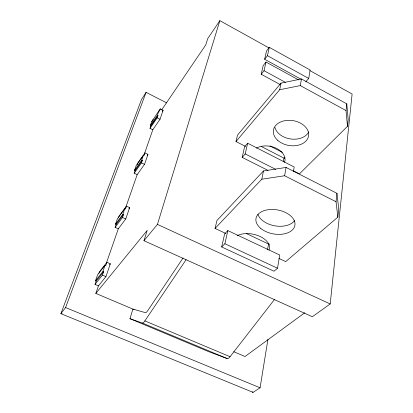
<?xml version="1.0" encoding="UTF-8"?>
<svg xmlns="http://www.w3.org/2000/svg" width="413" height="413" viewBox="0 0 413 413"><rect width="100%" height="100%" fill="white"/><g stroke="black" fill="none" stroke-linecap="round" stroke-linejoin="round"><path stroke-width="0.62" d="M134.08 309.585L95.821 293.406L147.209 230.408L143.961 240.702L312.331 316.74L330.209 303.953L352.119 94.019L309.905 70.602M278.899 258.414L285.713 261.615L337.855 217.145L338.737 208.808L336.951 193.33L286.075 167.441L263.458 170.967L216.954 220.501L215.044 228.43L225.968 233.557M293.282 170.714L299.466 173.863L347.478 126.311L348.19 119.579L346.786 103.844L301.464 78.95L281.026 83.121L237.542 135.066L235.983 141.545L245.59 146.439M337.855 217.145L336.027 201.714L336.951 193.33M347.478 126.311L346.042 110.576L346.786 103.844M252.157 391.906L253.061 392.35L260.082 387.792L267.934 339.383M277.536 268.238L279.709 255.017L227.862 230.593L224.667 233.851L221.667 246.964L274.036 271.227L277.536 268.238L224.889 243.742L221.667 246.964M293.447 171.441L294.175 166.991L247.63 143.218L244.625 146.687L242.173 157.384L267.949 170.368M305.765 81.831L308.728 78.439L310.117 69.993L269.317 47.35L266.545 50.923L264.64 59.25L300.695 79.043M215.044 228.43L261.811 179.206L284.629 175.757L286.075 167.441M235.983 141.545L279.704 89.729L300.308 85.594L301.464 78.95M267.521 249.746L268.398 244.837A18.657 11.141 11.4 0 0 269.219 243.985M283.235 161.705L283.767 158.731A16.897 11.6 11 0 0 284.872 157.343M261.811 179.206L263.458 170.967M279.704 89.729L281.026 83.121M224.889 243.742L227.862 230.593M242.173 157.384L245.208 153.93L247.63 143.218M280.246 84.593L261.202 74.268L264.031 70.706L265.998 62.033L298.661 79.936M264.64 59.25L267.433 55.678L269.317 47.35M261.202 74.268L263.184 65.6L265.998 62.033M274.387 299.606L230.067 356.698A7.992 2.679 -68.1 0 1 227.15 358.551L209.071 351.804L129.966 318.686L132.898 309.084L145.453 312.662A8.157 1.802 -66.4 0 0 147.885 310.447L183.067 257.955M143.961 240.702L157.436 224.398L219.85 20.65L268.817 47.815M95.821 293.406L98.444 285.868L105.94 276.591L110.338 263.788L106.9 262.286L99.476 271.749L98.908 273.36M106.244 263.473L118.319 228.802L125.753 218.947L129.641 207.641L126.43 206.159L119.063 216.154L118.459 217.868M125.593 207.915L137.183 174.637L144.519 164.364L147.947 154.395L144.953 152.939L137.684 163.311L137.152 164.823M144.204 154.472L152.815 129.739L160.032 119.228L163.104 110.297L160.285 108.867L151.783 121.448L150.255 125.758L150.817 126.037L157.988 115.48L157.415 115.191L158.928 110.86L159.495 111.143L160.285 108.867M102.904 271.46L103.601 271.759L96.172 281.119L95.491 280.825L102.904 271.46L105.072 265.244L105.764 265.544L106.9 262.286M122.867 214.228L123.518 214.528L116.141 224.45L115.501 224.161L122.867 214.228L124.783 208.741L125.428 209.04L126.43 206.159M141.778 160.022L142.382 160.316L135.103 170.641L134.504 170.357L141.778 160.022L143.466 155.185L144.065 155.479L144.953 152.939M98.444 285.868L95.016 284.407L102.445 275.089L103.601 271.759M118.319 228.802L115.119 227.356L122.496 217.46L123.518 214.528M137.183 174.637L134.194 173.212L141.483 162.903L142.382 160.316M152.815 129.739L150.007 128.345L157.183 117.793L157.988 115.48M95.491 280.825L97.659 274.681L105.072 265.244M115.501 224.161L117.426 218.72L124.783 208.741M134.504 170.357L136.202 165.551L143.466 155.185M95.016 284.407L96.172 281.119M115.119 227.356L116.141 224.45M134.194 173.212L135.103 170.641M150.007 128.345L150.817 126.037M152.738 120.591L153.135 119.46M62.115 313.761L60.881 313.643L65.584 307.54L146.083 92.357L166.707 102.883M146.083 92.357L141.468 99.621L60.881 313.643L253.061 392.35M129.966 318.686L142.428 323.059A8.265 1.833 -66.6 0 0 144.865 320.891L186.082 259.725M219.85 20.65L207.765 38.548L205.751 44.919L161.664 109.899M150.255 125.758L157.415 115.191M162.386 111.35L163.104 110.297M147.214 155.427L147.947 154.395M128.897 208.637L129.641 207.641M109.553 264.779L110.338 263.788M304.763 312.78L245.038 356.507L233.748 351.731M65.584 307.54L260.082 387.792M142.428 323.059L227.15 358.551M144.865 320.891L230.067 356.698M102.445 275.089L105.94 276.591M122.496 217.46L125.753 218.947M157.436 224.398L330.209 303.953M246.561 233.624L269.162 244.326M141.483 162.903L144.519 164.364M151.783 121.448L152.34 121.727M157.183 117.793L160.032 119.228M245.208 153.93L275.708 169.361M284.629 175.757L336.027 201.714M261.315 146.512L284.247 158.256M269.88 145.923L282.394 152.361M264.031 70.706L285.409 82.342M300.308 85.594L346.042 110.576M267.433 55.678L308.728 78.439M308.748 131.886A17.651 12.612 9.3 0 1 290.907 139.016A17.651 12.612 9.3 0 1 274.934 127.457M256.416 148.143A17.031 11.574 11 0 1 276.679 148.494A17.031 11.574 11 0 1 284.5 162.376M294.629 220.64A19.581 12.225 10.1 0 1 274.846 225.834A19.581 12.225 10.1 0 1 257.877 214.249M237.201 235.72A18.822 11.079 11.4 0 1 259.689 236.288A18.822 11.079 11.4 0 1 268.987 250.087M277.691 140.317A17.795 12.596 9.4 0 0 307.731 138.525A17.795 12.596 9.4 0 0 287.593 120.338A17.795 12.596 9.4 0 0 277.691 140.317M260.877 228.523A19.757 12.168 10.2 0 0 294.041 227.775A19.757 12.168 10.2 0 0 271.398 209.448A19.757 12.168 10.2 0 0 260.877 228.523"/></g></svg>
